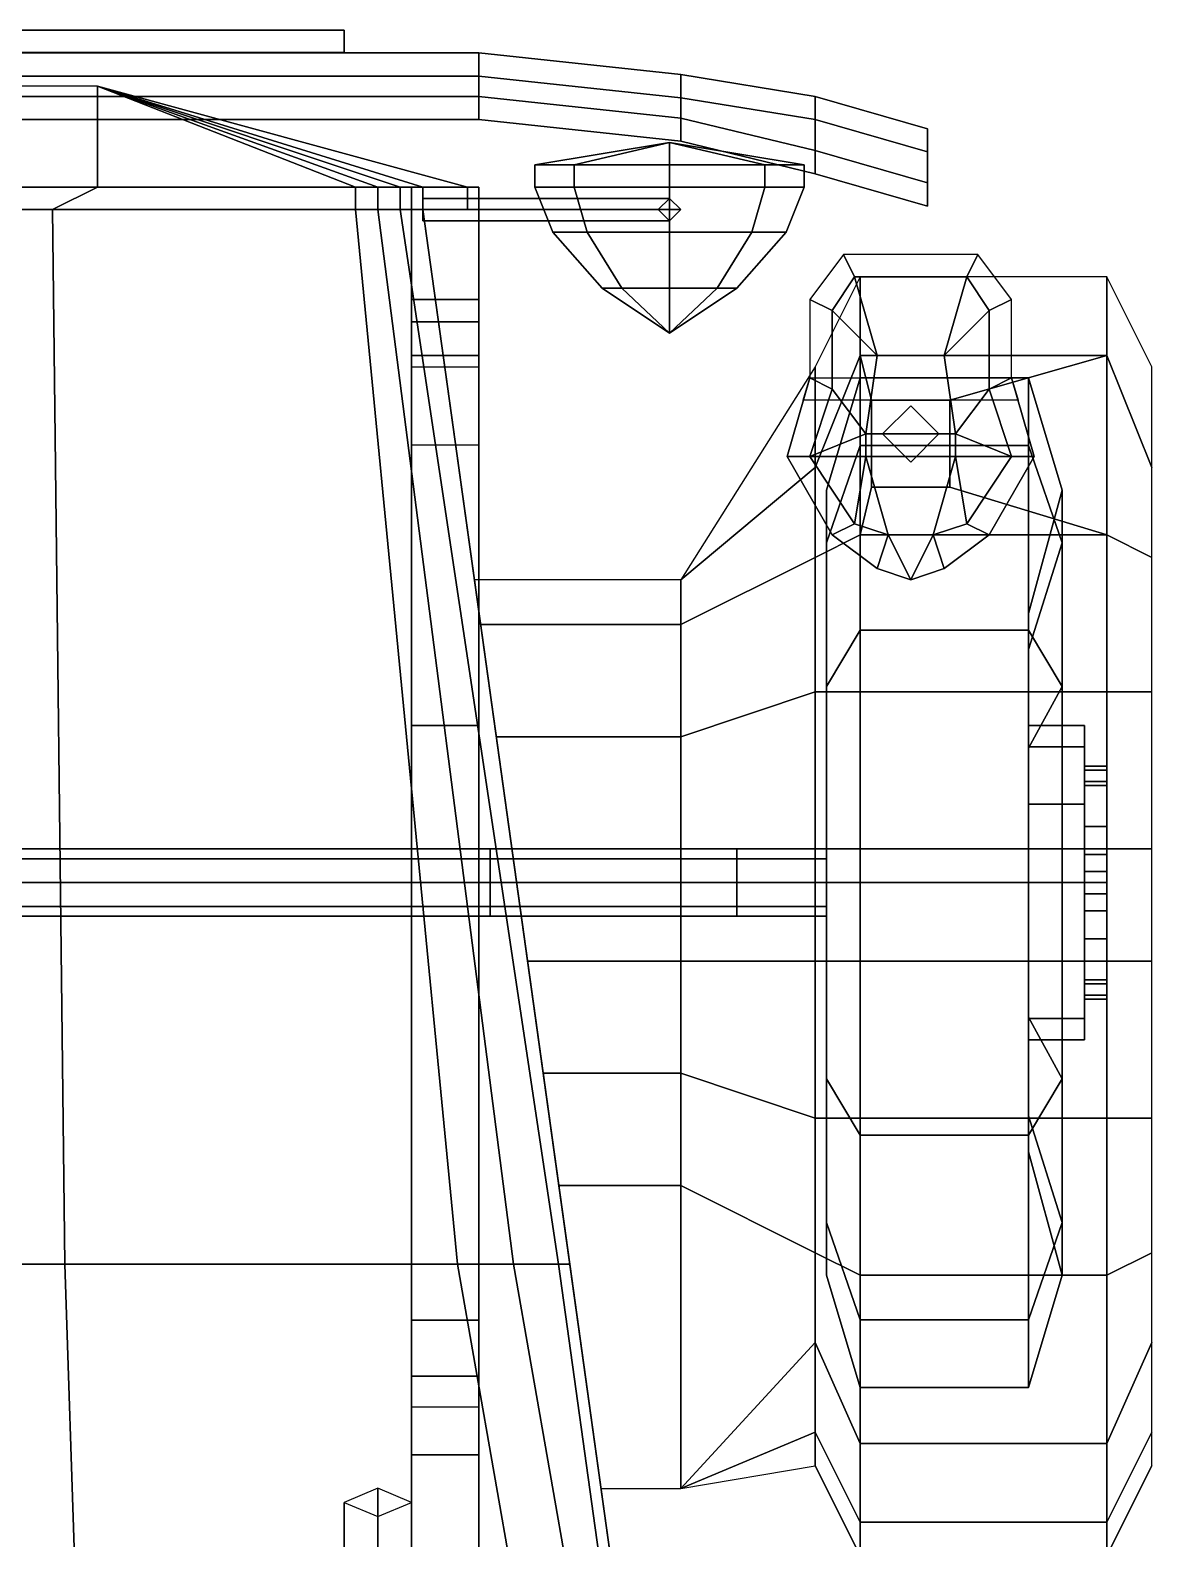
# Model space of a CAD drawing. Header units: millimetres. Extents: x -1 to 1, y -2.9 to 10.8.
# Drawn here: x 0 to 1, y 1.195 to 2.54 of the extents above; entities that cross this region are included whole.
import ezdxf

# ---------------------------------------------------------------- set-up
doc = ezdxf.new("R2010")
doc.units = ezdxf.units.MM
for name, color, linetype in [('frame', 5, 'Continuous'), ('insides', 1, 'Continuous'), ('wheels', 2, 'Continuous')]:
    doc.layers.add(name, color=color, linetype=linetype)

msp = doc.modelspace()

# ---------------------------------------------------------------- linework, layer by layer
for points in [[(0.28, 2.54, 0.73), (0.28, 2.54, 0.57), (-0.28, 2.54, 0.57), (-0.28, 2.54, 0.73)], [(0.28, 2.54, 0.57), (0.28, 2.52, 0.57), (-0.28, 2.52, 0.57), (-0.28, 2.54, 0.57)], [(-0.28, 2.54, 0.73), (-0.28, 2.52, 0.73), (0.28, 2.52, 0.73), (0.28, 2.54, 0.73)], [(0.28, 2.52, 0.73), (0.28, 2.52, 0.57), (0.28, 2.54, 0.57), (0.28, 2.54, 0.73)], [(-0.28, 2.52, 0.73), (-0.28, 2.52, 0.57), (0.28, 2.52, 0.57), (0.28, 2.52, 0.73)], [(-0.06, 2.49, 0.58), (-0.06, 2.4, 0.97), (0.06, 2.4, 0.97), (0.06, 2.49, 0.58)], [(0.29, 2.4, 0.94), (0.29, 2.4, 0.94), (0.06, 2.49, 0.58), (0.06, 2.4, 0.97)], [(0.31, 2.4, 0.93), (0.31, 2.4, 0.93), (0.06, 2.49, 0.58), (0.29, 2.4, 0.94)], [(0.33, 2.4, 0.91), (0.33, 2.4, 0.91), (0.06, 2.49, 0.58), (0.31, 2.4, 0.93)], [(0.35, 2.4, 0.88), (0.35, 2.4, 0.88), (0.06, 2.49, 0.58), (0.33, 2.4, 0.91)], [(0.39, 2.4, 0.54), (0.39, 2.4, 0.54), (0.06, 2.49, 0.58), (0.35, 2.4, 0.88)], [(0.35, 2.4, 0.51), (0.35, 2.4, 0.51), (0.06, 2.49, 0.58), (0.39, 2.4, 0.54)], [(0.4851, 2.42, 0.7651), (0.45, 2.42, 0.85), (0.57, 2.44, 0.85)], [(0.45, 2.42, 0.85), (0.4851, 2.42, 0.9349), (0.57, 2.44, 0.85)], [(0.57, 2.42, 0.73), (0.4851, 2.42, 0.7651), (0.57, 2.44, 0.85)], [(0.4851, 2.42, 0.9349), (0.57, 2.42, 0.97), (0.57, 2.44, 0.85)], [(0.69, 2.42, 0.85), (0.6549, 2.42, 0.7651), (0.57, 2.44, 0.85)], [(0.6549, 2.42, 0.7651), (0.57, 2.42, 0.73), (0.57, 2.44, 0.85)], [(0.57, 2.42, 0.97), (0.6549, 2.42, 0.9349), (0.57, 2.44, 0.85)], [(0.6549, 2.42, 0.9349), (0.69, 2.42, 0.85), (0.57, 2.44, 0.85)], [(0.4851, 2.42, 0.9349), (0.45, 2.42, 0.85), (0.45, 2.4, 0.85), (0.4851, 2.4, 0.9349)], [(0.45, 2.42, 0.85), (0.4851, 2.42, 0.7651), (0.4851, 2.4, 0.7651), (0.45, 2.4, 0.85)], [(0.57, 2.42, 0.97), (0.4851, 2.42, 0.9349), (0.4851, 2.4, 0.9349), (0.57, 2.4, 0.97)], [(0.4851, 2.42, 0.7651), (0.57, 2.42, 0.73), (0.57, 2.4, 0.73), (0.4851, 2.4, 0.7651)], [(0.6549, 2.42, 0.9349), (0.57, 2.42, 0.97), (0.57, 2.4, 0.97), (0.6549, 2.4, 0.9349)], [(0.57, 2.42, 0.73), (0.6549, 2.42, 0.7651), (0.6549, 2.4, 0.7651), (0.57, 2.4, 0.73)], [(0.69, 2.42, 0.85), (0.6549, 2.42, 0.9349), (0.6549, 2.4, 0.9349), (0.69, 2.4, 0.85)], [(0.6549, 2.42, 0.7651), (0.69, 2.42, 0.85), (0.69, 2.4, 0.85), (0.6549, 2.4, 0.7651)], [(-0.06, 2.4, 0.97), (-0.02, 2.38, 0.97), (0.02, 2.38, 0.97), (0.06, 2.4, 0.97)], [(0.29, 2.38, 0.94), (0.29, 2.4, 0.94), (0.06, 2.4, 0.97), (0.02, 2.38, 0.97)], [(0.31, 2.38, 0.93), (0.31, 2.4, 0.93), (0.29, 2.4, 0.94), (0.29, 2.38, 0.94)], [(0.33, 2.38, 0.91), (0.33, 2.4, 0.91), (0.31, 2.4, 0.93), (0.31, 2.38, 0.93)], [(0.35, 2.38, 0.88), (0.35, 2.4, 0.88), (0.33, 2.4, 0.91), (0.33, 2.38, 0.91)], [(0.39, 2.38, 0.54), (0.39, 2.4, 0.54), (0.35, 2.4, 0.88), (0.35, 2.38, 0.88)], [(0.35, 2.38, 0.51), (0.35, 2.4, 0.51), (0.39, 2.4, 0.54), (0.39, 2.38, 0.54)], [(0.4661, 2.36, 0.85), (0.45, 2.4, 0.85), (0.4851, 2.4, 0.7651), (0.4965, 2.36, 0.7765)], [(0.4965, 2.36, 0.9235), (0.4851, 2.4, 0.9349), (0.45, 2.4, 0.85), (0.4661, 2.36, 0.85)], [(0.4965, 2.36, 0.7765), (0.4851, 2.4, 0.7651), (0.57, 2.4, 0.73), (0.57, 2.36, 0.7461)], [(0.57, 2.36, 0.9539), (0.57, 2.4, 0.97), (0.4851, 2.4, 0.9349), (0.4965, 2.36, 0.9235)], [(0.57, 2.36, 0.7461), (0.57, 2.4, 0.73), (0.6549, 2.4, 0.7651), (0.6435, 2.36, 0.7765)], [(0.6435, 2.36, 0.9235), (0.6549, 2.4, 0.9349), (0.57, 2.4, 0.97), (0.57, 2.36, 0.9539)], [(0.6435, 2.36, 0.7765), (0.6549, 2.4, 0.7651), (0.69, 2.4, 0.85), (0.6739, 2.36, 0.85)], [(0.6739, 2.36, 0.85), (0.69, 2.4, 0.85), (0.6549, 2.4, 0.9349), (0.6435, 2.36, 0.9235)], [(0.35, 2.38, 0.69), (0.35, 2.39, 0.7), (0.57, 2.39, 0.7), (0.58, 2.38, 0.69)], [(0.35, 2.39, 0.7), (0.35, 2.38, 0.71), (0.56, 2.38, 0.71), (0.57, 2.39, 0.7)], [(0.57, 2.39, 0.7), (0.56, 2.38, 0.71), (0.56, 2.38, 0.75), (0.57, 2.39, 0.75)], [(0.58, 2.38, 0.69), (0.57, 2.39, 0.7), (0.57, 2.39, 0.75), (0.58, 2.38, 0.75)], [(0.35, 2.38, 0.68), (0.52, 1.16, 0.68), (-0.52, 1.16, 0.68), (-0.35, 2.38, 0.68)], [(-0.02, 2.38, 0.97), (-0.031, 1.44, 1.2589), (0.031, 1.44, 1.2589), (0.02, 2.38, 0.97)], [(0.02, 2.38, 0.97), (0.031, 1.44, 1.2589), (0.381, 1.44, 1.2289), (0.29, 2.38, 0.94)], [(0.29, 2.38, 0.94), (0.381, 1.44, 1.2289), (0.431, 1.44, 1.2089), (0.31, 2.38, 0.93)], [(0.31, 2.38, 0.93), (0.431, 1.44, 1.2089), (0.471, 1.44, 1.1689), (0.33, 2.38, 0.91)], [(0.33, 2.38, 0.91), (0.471, 1.44, 1.1689), (0.481, 1.44, 1.1189), (0.35, 2.38, 0.88)], [(0.481, 1.44, 1.1189), (0.52, 1.16, 0.68), (0.35, 2.38, 0.68), (0.35, 2.38, 0.88)], [(0.35, 2.38, 0.68), (0.39, 2.38, 0.54), (0.35, 2.38, 0.88), (0.35, 2.38, 0.68)], [(0.35, 2.38, 0.68), (0.35, 2.38, 0.51), (0.39, 2.38, 0.54), (0.35, 2.38, 0.68)], [(0.35, 2.38, 0.71), (0.35, 2.37, 0.7), (0.57, 2.37, 0.7), (0.56, 2.38, 0.71)], [(0.35, 2.37, 0.7), (0.35, 2.38, 0.69), (0.58, 2.38, 0.69), (0.57, 2.37, 0.7)], [(0.56, 2.38, 0.71), (0.57, 2.37, 0.7), (0.57, 2.37, 0.75), (0.56, 2.38, 0.75)], [(0.57, 2.37, 0.7), (0.58, 2.38, 0.69), (0.58, 2.38, 0.75), (0.57, 2.37, 0.75)], [(0.51, 2.31, 0.85), (0.4661, 2.36, 0.85), (0.4965, 2.36, 0.7765), (0.5276, 2.31, 0.8076)], [(0.5276, 2.31, 0.8924), (0.4965, 2.36, 0.9235), (0.4661, 2.36, 0.85), (0.51, 2.31, 0.85)], [(0.5276, 2.31, 0.8076), (0.4965, 2.36, 0.7765), (0.57, 2.36, 0.7461), (0.57, 2.31, 0.79)], [(0.57, 2.31, 0.91), (0.57, 2.36, 0.9539), (0.4965, 2.36, 0.9235), (0.5276, 2.31, 0.8924)], [(0.57, 2.31, 0.79), (0.57, 2.36, 0.7461), (0.6435, 2.36, 0.7765), (0.6124, 2.31, 0.8076)], [(0.6124, 2.31, 0.8924), (0.6435, 2.36, 0.9235), (0.57, 2.36, 0.9539), (0.57, 2.31, 0.91)], [(0.6124, 2.31, 0.8076), (0.6435, 2.36, 0.7765), (0.6739, 2.36, 0.85), (0.63, 2.31, 0.85)], [(0.63, 2.31, 0.85), (0.6739, 2.36, 0.85), (0.6435, 2.36, 0.9235), (0.6124, 2.31, 0.8924)], [(0.695, 2.3, 0.99), (0.715, 2.29, 1.03), (0.735, 2.32, 1.03), (0.725, 2.34, 0.99)], [(0.725, 2.34, 0.99), (0.735, 2.32, 1.03), (0.835, 2.32, 1.03), (0.845, 2.34, 0.99)], [(0.845, 2.34, 0.99), (0.835, 2.32, 1.03), (0.855, 2.29, 1.03), (0.875, 2.3, 0.99)], [(0.7, 2.24, 0.62), (0.7, 2.15, 0.76), (0.74, 2.25, 0.76), (0.74, 2.32, 0.62)], [(0.715, 2.29, 1.03), (0.755, 2.25, 1.05), (0.755, 2.25, 1.05), (0.735, 2.32, 1.03)], [(0.735, 2.32, 1.03), (0.755, 2.25, 1.05), (0.815, 2.25, 1.05), (0.835, 2.32, 1.03)], [(0.74, 2.32, 0.62), (0.74, 2.25, 0.76), (0.96, 2.25, 0.76), (0.96, 2.32, 0.62)], [(0.835, 2.32, 1.03), (0.815, 2.25, 1.05), (0.815, 2.25, 1.05), (0.855, 2.29, 1.03)], [(0.96, 2.32, 0.62), (0.96, 2.25, 0.76), (1, 2.15, 0.76), (1, 2.24, 0.62)], [(0.57, 2.27, 0.85), (0.51, 2.31, 0.85), (0.5276, 2.31, 0.8076), (0.57, 2.27, 0.85)], [(0.57, 2.27, 0.85), (0.5276, 2.31, 0.8924), (0.51, 2.31, 0.85), (0.57, 2.27, 0.85)], [(0.57, 2.27, 0.85), (0.5276, 2.31, 0.8076), (0.57, 2.31, 0.79), (0.57, 2.27, 0.85)], [(0.57, 2.27, 0.85), (0.57, 2.31, 0.91), (0.5276, 2.31, 0.8924), (0.57, 2.27, 0.85)], [(0.57, 2.27, 0.85), (0.57, 2.31, 0.79), (0.6124, 2.31, 0.8076), (0.57, 2.27, 0.85)], [(0.57, 2.27, 0.85), (0.6124, 2.31, 0.8076), (0.63, 2.31, 0.85), (0.57, 2.27, 0.85)], [(0.57, 2.27, 0.85), (0.63, 2.31, 0.85), (0.6124, 2.31, 0.8924), (0.57, 2.27, 0.85)], [(0.57, 2.27, 0.85), (0.6124, 2.31, 0.8924), (0.57, 2.31, 0.91), (0.57, 2.27, 0.85)], [(0.695, 2.23, 0.99), (0.715, 2.22, 1.03), (0.715, 2.29, 1.03), (0.695, 2.3, 0.99)], [(0.875, 2.3, 0.99), (0.855, 2.29, 1.03), (0.855, 2.22, 1.03), (0.875, 2.23, 0.99)], [(0.715, 2.22, 1.03), (0.745, 2.18, 1.05), (0.755, 2.25, 1.05), (0.715, 2.29, 1.03)], [(0.855, 2.29, 1.03), (0.815, 2.25, 1.05), (0.825, 2.18, 1.05), (0.855, 2.22, 1.03)], [(0.7, 2.15, 0.76), (0.7, 2.07, 0.84), (0.74, 2.09, 0.91), (0.74, 2.25, 0.76)], [(0.74, 2.25, 0.76), (0.75, 2.21, 0.7975), (0.82, 2.21, 0.7975), (0.96, 2.25, 0.76)], [(0.74, 2.25, 0.76), (0.74, 2.09, 0.91), (0.75, 2.1327, 0.87), (0.75, 2.21, 0.7975)], [(0.825, 2.18, 1.05), (0.815, 2.25, 1.05), (0.755, 2.25, 1.05), (0.745, 2.18, 1.05)], [(0.82, 2.21, 0.7975), (0.82, 2.1327, 0.87), (0.96, 2.09, 0.91), (0.96, 2.25, 0.76)], [(0.96, 2.25, 0.76), (0.96, 2.09, 0.91), (1, 2.07, 0.84), (1, 2.15, 0.76)], [(0.58, 2.05, 0.68), (0.58, 2.05, 0.68), (0.7, 2.15, 0.76), (0.7, 2.24, 0.62)], [(0.675, 2.16, 0.96), (0.675, 2.16, 0.99), (0.695, 2.23, 0.99), (0.6893, 2.21, 0.96)], [(0.675, 2.16, 0.99), (0.695, 2.16, 1.03), (0.715, 2.22, 1.03), (0.695, 2.23, 0.99)], [(0.6893, 2.21, 0.96), (0.695, 2.23, 0.99), (0.875, 2.23, 0.99), (0.8807, 2.21, 0.96)], [(0.695, 2.16, 1.03), (0.695, 2.16, 1.03), (0.745, 2.18, 1.05), (0.715, 2.22, 1.03)], [(0.855, 2.22, 1.03), (0.825, 2.18, 1.05), (0.875, 2.16, 1.03)], [(0.875, 2.23, 0.99), (0.855, 2.22, 1.03), (0.875, 2.16, 1.03), (0.895, 2.16, 0.99)], [(0.8807, 2.21, 0.96), (0.875, 2.23, 0.99), (0.895, 2.16, 0.99), (0.895, 2.16, 0.96)], [(0.75, 2.21, 0.87), (0.75, 2.1327, 0.87), (0.82, 2.1327, 0.87), (0.82, 2.21, 0.87)], [(0.75, 2.21, 0.7975), (0.75, 2.21, 0.87), (0.82, 2.21, 0.87), (0.82, 2.21, 0.7975)], [(0.75, 2.1327, 0.87), (0.75, 2.1327, 0.87), (0.75, 2.21, 0.87), (0.75, 2.21, 0.7975)], [(0.82, 2.21, 0.7975), (0.82, 2.21, 0.87), (0.82, 2.1327, 0.87)], [(0.785, 2.205, 0.87), (0.76, 2.18, 0.87), (0.76, 2.18, 0.96), (0.785, 2.205, 0.96)], [(0.81, 2.18, 0.87), (0.785, 2.205, 0.87), (0.785, 2.205, 0.96), (0.81, 2.18, 0.96)], [(0.695, 2.16, 1.03), (0.695, 2.16, 1.03), (0.745, 2.16, 1.05), (0.745, 2.18, 1.05)], [(0.745, 2.18, 1.05), (0.745, 2.16, 1.05), (0.825, 2.16, 1.05), (0.825, 2.18, 1.05)], [(0.76, 2.18, 0.87), (0.785, 2.155, 0.87), (0.785, 2.155, 0.96), (0.76, 2.18, 0.96)], [(0.785, 2.155, 0.87), (0.81, 2.18, 0.87), (0.81, 2.18, 0.96), (0.785, 2.155, 0.96)], [(0.825, 2.18, 1.05), (0.825, 2.16, 1.05), (0.875, 2.16, 1.03)], [(0.715, 2.09, 0.96), (0.715, 2.09, 0.99), (0.675, 2.16, 0.99), (0.675, 2.16, 0.96)], [(0.715, 2.09, 0.99), (0.735, 2.1, 1.03), (0.695, 2.16, 1.03), (0.675, 2.16, 0.99)], [(0.695, 2.16, 1.03), (0.695, 2.16, 1.03), (0.735, 2.1, 1.03), (0.745, 2.16, 1.05)], [(0.735, 2.1, 1.03), (0.735, 2.1, 1.03), (0.765, 2.09, 1.03), (0.745, 2.16, 1.05)], [(0.805, 2.09, 1.03), (0.825, 2.16, 1.05), (0.745, 2.16, 1.05), (0.765, 2.09, 1.03)], [(0.805, 2.09, 1.03), (0.805, 2.09, 1.03), (0.835, 2.1, 1.03), (0.825, 2.16, 1.05)], [(0.835, 2.1, 1.03), (0.835, 2.1, 1.03), (0.875, 2.16, 1.03), (0.825, 2.16, 1.05)], [(0.895, 2.16, 0.99), (0.875, 2.16, 1.03), (0.835, 2.1, 1.03), (0.855, 2.09, 0.99)], [(0.895, 2.16, 0.96), (0.895, 2.16, 0.99), (0.855, 2.09, 0.99), (0.855, 2.09, 0.96)], [(0.58, 2.05, 0.68), (0.58, 2.01, 0.72), (0.7, 2.07, 0.84), (0.7, 2.15, 0.76)], [(0.75, 2.1327, 0.87), (0.74, 2.09, 0.91), (0.96, 2.09, 0.91), (0.82, 2.1327, 0.87)], [(0.755, 2.06, 0.99), (0.765, 2.09, 1.03), (0.735, 2.1, 1.03), (0.715, 2.09, 0.99)], [(0.855, 2.09, 0.99), (0.835, 2.1, 1.03), (0.805, 2.09, 1.03), (0.815, 2.06, 0.99)], [(0.7, 2.07, 0.84), (0.7, 1.95, 0.9), (0.74, 1.95, 0.98), (0.74, 2.09, 0.91)], [(0.755, 2.06, 0.96), (0.755, 2.06, 0.99), (0.715, 2.09, 0.99), (0.715, 2.09, 0.96)], [(0.74, 2.09, 0.91), (0.74, 1.95, 0.98), (0.96, 1.95, 0.98), (0.96, 2.09, 0.91)], [(0.785, 2.05, 0.99), (0.765, 2.09, 1.03), (0.765, 2.09, 1.03), (0.755, 2.06, 0.99)], [(0.805, 2.09, 1.03), (0.765, 2.09, 1.03), (0.765, 2.09, 1.03), (0.785, 2.05, 0.99)], [(0.815, 2.06, 0.99), (0.805, 2.09, 1.03), (0.805, 2.09, 1.03), (0.785, 2.05, 0.99)], [(0.855, 2.09, 0.96), (0.855, 2.09, 0.99), (0.815, 2.06, 0.99), (0.815, 2.06, 0.96)], [(0.96, 2.09, 0.91), (0.96, 1.95, 0.98), (1, 1.95, 0.9), (1, 2.07, 0.84)], [(0.58, 2.01, 0.72), (0.58, 1.91, 0.77), (0.7, 1.95, 0.9), (0.7, 2.07, 0.84)], [(0.785, 2.05, 0.96), (0.785, 2.05, 0.99), (0.755, 2.06, 0.99), (0.755, 2.06, 0.96)], [(0.815, 2.06, 0.96), (0.815, 2.06, 0.99), (0.785, 2.05, 0.99), (0.785, 2.05, 0.96)], [(0.396, 2.05, 0.68), (0.4016, 2.01, 0.72), (0.58, 2.01, 0.72), (0.58, 2.05, 0.68)], [(0.4016, 2.01, 0.72), (0.4155, 1.91, 0.77), (0.58, 1.91, 0.77), (0.58, 2.01, 0.72)], [(0.58, 1.91, 0.77), (0.58, 1.81, 0.79), (0.7, 1.81, 0.94), (0.7, 1.95, 0.9)], [(0.7, 1.95, 0.9), (0.7, 1.81, 0.94), (0.74, 1.81, 1.01), (0.74, 1.95, 0.98)], [(0.74, 1.95, 0.98), (0.74, 1.81, 1.01), (0.96, 1.81, 1.01), (0.96, 1.95, 0.98)], [(0.96, 1.95, 0.98), (0.96, 1.81, 1.01), (1, 1.81, 0.94), (1, 1.95, 0.9)], [(0.4155, 1.91, 0.77), (0.4294, 1.81, 0.79), (0.58, 1.81, 0.79), (0.58, 1.91, 0.77)], [(0.4294, 1.81, 0.79), (0.4434, 1.71, 0.79), (0.58, 1.71, 0.79), (0.58, 1.81, 0.79)], [(0.58, 1.81, 0.79), (0.58, 1.71, 0.79), (0.7, 1.71, 0.94), (0.7, 1.81, 0.94)], [(0.7, 1.81, 0.94), (0.7, 1.71, 0.94), (0.74, 1.71, 1.01), (0.74, 1.81, 1.01)], [(0.74, 1.81, 1.01), (0.74, 1.71, 1.01), (0.96, 1.71, 1.01), (0.96, 1.81, 1.01)], [(0.96, 1.81, 1.01), (0.96, 1.71, 1.01), (1, 1.71, 0.94), (1, 1.81, 0.94)], [(0.4434, 1.71, 0.79), (0.4573, 1.61, 0.78), (0.58, 1.61, 0.78), (0.58, 1.71, 0.79)], [(0.7, 1.57, 0.9), (0.7, 1.71, 0.94), (0.58, 1.71, 0.79), (0.58, 1.61, 0.78)], [(0.74, 1.57, 0.98), (0.74, 1.71, 1.01), (0.7, 1.71, 0.94), (0.7, 1.57, 0.9)], [(0.96, 1.57, 0.98), (0.96, 1.71, 1.01), (0.74, 1.71, 1.01), (0.74, 1.57, 0.98)], [(1, 1.57, 0.9), (1, 1.71, 0.94), (0.96, 1.71, 1.01), (0.96, 1.57, 0.98)], [(0.4573, 1.61, 0.78), (0.4712, 1.51, 0.76), (0.58, 1.51, 0.76), (0.58, 1.61, 0.78)], [(0.7, 1.45, 0.84), (0.7, 1.57, 0.9), (0.58, 1.61, 0.78), (0.58, 1.51, 0.76)], [(0.74, 1.43, 0.91), (0.74, 1.57, 0.98), (0.7, 1.57, 0.9), (0.7, 1.45, 0.84)], [(0.96, 1.43, 0.91), (0.96, 1.57, 0.98), (0.74, 1.57, 0.98), (0.74, 1.43, 0.91)], [(1, 1.45, 0.84), (1, 1.57, 0.9), (0.96, 1.57, 0.98), (0.96, 1.43, 0.91)], [(0.4712, 1.51, 0.76), (0.5089, 1.24, 0.68), (0.58, 1.24, 0.68), (0.58, 1.51, 0.76)], [(0.7, 1.37, 0.76), (0.7, 1.45, 0.84), (0.58, 1.51, 0.76), (0.58, 1.24, 0.68)], [(-0.031, 1.44, 1.2589), (-0.04, 1.16, 1.34), (0.04, 1.16, 1.34), (0.031, 1.44, 1.2589)], [(0.031, 1.44, 1.2589), (0.04, 1.16, 1.34), (0.43, 1.16, 1.32), (0.381, 1.44, 1.2289)], [(0.381, 1.44, 1.2289), (0.43, 1.16, 1.32), (0.48, 1.16, 1.3), (0.431, 1.44, 1.2089)], [(0.431, 1.44, 1.2089), (0.48, 1.16, 1.3), (0.51, 1.16, 1.26), (0.471, 1.44, 1.1689)], [(0.471, 1.44, 1.1689), (0.51, 1.16, 1.26), (0.52, 1.16, 1.19), (0.481, 1.44, 1.1189)], [(0.481, 1.44, 1.1189), (0.52, 1.16, 1.19), (0.52, 1.16, 0.68)], [(0.74, 1.28, 0.76), (0.74, 1.43, 0.91), (0.7, 1.45, 0.84), (0.7, 1.37, 0.76)], [(1, 1.37, 0.76), (1, 1.45, 0.84), (0.96, 1.43, 0.91), (0.96, 1.28, 0.76)], [(0.96, 1.28, 0.76), (0.96, 1.43, 0.91), (0.74, 1.43, 0.91), (0.74, 1.28, 0.76)], [(0.7, 1.29, 0.62), (0.7, 1.37, 0.76), (0.58, 1.24, 0.68)], [(0.74, 1.21, 0.62), (0.74, 1.28, 0.76), (0.7, 1.37, 0.76), (0.7, 1.29, 0.62)], [(1, 1.29, 0.62), (1, 1.37, 0.76), (0.96, 1.28, 0.76), (0.96, 1.21, 0.62)], [(0.7, 1.26, 0.5), (0.7, 1.29, 0.62), (0.58, 1.24, 0.68)], [(0.74, 1.18, 0.48), (0.74, 1.21, 0.62), (0.7, 1.29, 0.62), (0.7, 1.26, 0.5)], [(0.96, 1.21, 0.62), (0.96, 1.28, 0.76), (0.74, 1.28, 0.76), (0.74, 1.21, 0.62)], [(1, 1.26, 0.5), (1, 1.29, 0.62), (0.96, 1.21, 0.62), (0.96, 1.18, 0.48)], [(0.74, 1.18, 0.39), (0.74, 1.18, 0.48), (0.7, 1.26, 0.5), (0.7, 1.26, 0.39)], [(1, 1.26, 0.39), (1, 1.26, 0.5), (0.96, 1.18, 0.48), (0.96, 1.18, 0.39)], [(0.96, 1.18, 0.48), (0.96, 1.21, 0.62), (0.74, 1.21, 0.62), (0.74, 1.18, 0.48)]]:
    msp.add_3dface(points)
at = {"layer": 'frame'}
for points in [[(0.4, 2.5197, 0.6165), (0.4, 2.481, 0.6062), (-0.4, 2.481, 0.6062), (-0.4, 2.5197, 0.6165)], [(-0.4, 2.499, 0.6938), (0.4, 2.499, 0.6938), (0.4, 2.5197, 0.6165), (-0.4, 2.5197, 0.6165)], [(0.58, 2.4617, 0.601), (0.4, 2.481, 0.6062), (0.4, 2.5197, 0.6165), (0.58, 2.5004, 0.6114)], [(0.58, 2.5004, 0.6114), (0.4, 2.5197, 0.6165), (0.4, 2.499, 0.6938), (0.58, 2.4796, 0.6886)], [(-0.4, 2.4603, 0.6835), (0.4, 2.4603, 0.6835), (0.4, 2.499, 0.6938), (-0.4, 2.499, 0.6938)], [(0.4, 2.499, 0.6938), (0.4, 2.4603, 0.6835), (0.58, 2.441, 0.6783), (0.58, 2.4796, 0.6886)], [(0.7, 2.481, 0.6062), (0.58, 2.5004, 0.6114), (0.58, 2.4796, 0.6886), (0.7, 2.4603, 0.6835)], [(0.7, 2.4327, 0.5932), (0.58, 2.4617, 0.601), (0.58, 2.5004, 0.6114), (0.7, 2.481, 0.6062)], [(-0.4, 2.481, 0.6062), (0.4, 2.481, 0.6062), (0.4, 2.4603, 0.6835), (-0.4, 2.4603, 0.6835)], [(0.58, 2.441, 0.6783), (0.4, 2.4603, 0.6835), (0.4, 2.481, 0.6062), (0.58, 2.4617, 0.601)], [(0.58, 2.4796, 0.6886), (0.58, 2.441, 0.6783), (0.7, 2.412, 0.6705), (0.7, 2.4603, 0.6835)], [(0.8, 2.4521, 0.5984), (0.7, 2.481, 0.6062), (0.7, 2.4603, 0.6835), (0.8, 2.4314, 0.6757)], [(0.8, 2.4038, 0.5855), (0.7, 2.4327, 0.5932), (0.7, 2.481, 0.6062), (0.8, 2.4521, 0.5984)], [(0.7, 2.412, 0.6705), (0.58, 2.441, 0.6783), (0.58, 2.4617, 0.601), (0.7, 2.4327, 0.5932)], [(0.7, 2.4603, 0.6835), (0.7, 2.412, 0.6705), (0.8, 2.3831, 0.6628), (0.8, 2.4314, 0.6757)], [(0.8, 2.4314, 0.6757), (0.8, 2.3831, 0.6628), (0.8, 2.4038, 0.5855), (0.8, 2.4521, 0.5984)], [(0.8, 2.3831, 0.6628), (0.7, 2.412, 0.6705), (0.7, 2.4327, 0.5932), (0.8, 2.4038, 0.5855)], [(0.34, 2.4, 0.68), (0.34, 1.06, 0.68), (0.4, 1.06, 0.68), (0.4, 2.4, 0.68)], [(0.4, 2.4, 0.62), (0.4, 1.92, 0.62), (0.34, 1.92, 0.62), (0.34, 2.4, 0.62)], [(0.34, 2.4, 0.62), (0.34, 1.92, 0.62), (0.34, 1.06, 0.68), (0.34, 2.4, 0.68)], [(0.4, 1.06, 0.68), (0.4, 1.92, 0.62), (0.4, 2.4, 0.62), (0.4, 2.4, 0.68)], [(0.34, 2.3, 0.51), (0.34, 2.25, 0.51), (0.34, 2.17, 0.62), (0.34, 2.24, 0.62)], [(0.4, 2.24, 0.62), (0.4, 2.3, 0.51), (0.34, 2.3, 0.51), (0.34, 2.24, 0.62)], [(0.34, 2.3, 0.48), (0.34, 2.28, 0.46), (0.34, 2.25, 0.51), (0.34, 2.3, 0.51)], [(0.4, 2.3, 0.48), (0.4, 2.28, 0.46), (0.34, 2.28, 0.46), (0.34, 2.3, 0.48)], [(0.4, 2.3, 0.51), (0.4, 2.3, 0.48), (0.34, 2.3, 0.48), (0.34, 2.3, 0.51)], [(0.4, 2.17, 0.62), (0.4, 2.25, 0.51), (0.4, 2.3, 0.51), (0.4, 2.24, 0.62)], [(0.4, 2.25, 0.51), (0.4, 2.28, 0.46), (0.4, 2.3, 0.48), (0.4, 2.3, 0.51)], [(0.34, 2.28, 0.46), (0.34, 1.78, 0.39), (0.34, 1.78, 0.47), (0.34, 2.25, 0.51)], [(0.4, 2.28, 0.46), (0.4, 1.78, 0.39), (0.34, 1.78, 0.39), (0.34, 2.28, 0.46)], [(0.4, 1.78, 0.47), (0.4, 1.78, 0.39), (0.4, 2.28, 0.46), (0.4, 2.25, 0.51)], [(0.34, 2.17, 0.62), (0.34, 2.25, 0.51), (0.4, 2.25, 0.51), (0.4, 2.17, 0.62)], [(0.34, 2.25, 0.51), (0.34, 1.78, 0.47), (0.4, 1.78, 0.47), (0.4, 2.25, 0.51)], [(0.34, 1.27, 0.49), (0.34, 1.06, 0.49), (0.34, 1.06, 0.68), (0.34, 1.92, 0.62)], [(0.4, 1.92, 0.62), (0.4, 1.27, 0.49), (0.34, 1.27, 0.49), (0.34, 1.92, 0.62)], [(0.4, 1.06, 0.68), (0.4, 1.06, 0.49), (0.4, 1.27, 0.49), (0.4, 1.92, 0.62)], [(-0.41, 1.81, 0.31), (-0.41, 1.8012, 0.3312), (0.41, 1.8012, 0.3312), (0.41, 1.81, 0.31)], [(-0.41, 1.8012, 0.2888), (-0.41, 1.81, 0.31), (0.41, 1.81, 0.31), (0.41, 1.8012, 0.2888)], [(0.63, 1.8012, 0.4412), (0.63, 1.81, 0.42), (0.41, 1.81, 0.31), (0.41, 1.8012, 0.3312)], [(0.63, 1.81, 0.42), (0.63, 1.8012, 0.3988), (0.41, 1.8012, 0.2888), (0.41, 1.81, 0.31)], [(0.71, 1.8012, 0.4412), (0.71, 1.81, 0.42), (0.63, 1.81, 0.42), (0.63, 1.8012, 0.4412)], [(0.71, 1.81, 0.42), (0.71, 1.8012, 0.3988), (0.63, 1.8012, 0.3988), (0.63, 1.81, 0.42)], [(-0.41, 1.8012, 0.3312), (-0.41, 1.78, 0.34), (0.41, 1.78, 0.34), (0.41, 1.8012, 0.3312)], [(-0.41, 1.78, 0.28), (-0.41, 1.8012, 0.2888), (0.41, 1.8012, 0.2888), (0.41, 1.78, 0.28)], [(0.63, 1.78, 0.45), (0.63, 1.8012, 0.4412), (0.41, 1.8012, 0.3312), (0.41, 1.78, 0.34)], [(0.63, 1.8012, 0.3988), (0.63, 1.78, 0.39), (0.41, 1.78, 0.28), (0.41, 1.8012, 0.2888)], [(0.71, 1.78, 0.45), (0.71, 1.8012, 0.4412), (0.63, 1.8012, 0.4412), (0.63, 1.78, 0.45)], [(0.71, 1.8012, 0.3988), (0.71, 1.78, 0.39), (0.63, 1.78, 0.39), (0.63, 1.8012, 0.3988)], [(-0.41, 1.78, 0.34), (-0.41, 1.7588, 0.3312), (0.41, 1.7588, 0.3312), (0.41, 1.78, 0.34)], [(-0.41, 1.7588, 0.2888), (-0.41, 1.78, 0.28), (0.41, 1.78, 0.28), (0.41, 1.7588, 0.2888)], [(0.34, 1.78, 0.47), (0.34, 1.39, 0.51), (0.4, 1.39, 0.51), (0.4, 1.78, 0.47)], [(0.34, 1.78, 0.39), (0.34, 1.34, 0.46), (0.34, 1.39, 0.51), (0.34, 1.78, 0.47)], [(0.4, 1.78, 0.39), (0.4, 1.34, 0.46), (0.34, 1.34, 0.46), (0.34, 1.78, 0.39)], [(0.4, 1.39, 0.51), (0.4, 1.34, 0.46), (0.4, 1.78, 0.39), (0.4, 1.78, 0.47)], [(0.63, 1.7588, 0.4412), (0.63, 1.78, 0.45), (0.41, 1.78, 0.34), (0.41, 1.7588, 0.3312)], [(0.63, 1.78, 0.39), (0.63, 1.7588, 0.3988), (0.41, 1.7588, 0.2888), (0.41, 1.78, 0.28)], [(0.71, 1.7588, 0.4412), (0.71, 1.78, 0.45), (0.63, 1.78, 0.45), (0.63, 1.7588, 0.4412)], [(0.71, 1.78, 0.39), (0.71, 1.7588, 0.3988), (0.63, 1.7588, 0.3988), (0.63, 1.78, 0.39)], [(-0.41, 1.7588, 0.3312), (-0.41, 1.75, 0.31), (0.41, 1.75, 0.31), (0.41, 1.7588, 0.3312)], [(-0.41, 1.75, 0.31), (-0.41, 1.7588, 0.2888), (0.41, 1.7588, 0.2888), (0.41, 1.75, 0.31)], [(0.63, 1.75, 0.42), (0.63, 1.7588, 0.4412), (0.41, 1.7588, 0.3312), (0.41, 1.75, 0.31)], [(0.63, 1.7588, 0.3988), (0.63, 1.75, 0.42), (0.41, 1.75, 0.31), (0.41, 1.7588, 0.2888)], [(0.71, 1.75, 0.42), (0.71, 1.7588, 0.4412), (0.63, 1.7588, 0.4412), (0.63, 1.75, 0.42)], [(0.71, 1.7588, 0.3988), (0.71, 1.75, 0.42), (0.63, 1.75, 0.42), (0.63, 1.7588, 0.3988)], [(0.34, 1.39, 0.51), (0.34, 1.34, 0.46), (0.34, 1.3125, 0.4985), (0.34, 1.39, 0.514)], [(0.4, 1.39, 0.514), (0.4, 1.39, 0.51), (0.34, 1.39, 0.51), (0.34, 1.39, 0.514)], [(0.4, 1.3125, 0.4985), (0.4, 1.34, 0.46), (0.4, 1.39, 0.51), (0.4, 1.39, 0.514)], [(0.34, 1.3125, 0.4985), (0.34, 1.34, 0.46), (0.4, 1.34, 0.46), (0.4, 1.3125, 0.4985)], [(0.4, 1.27, 0.49), (0.4, 1.06, 0.49), (0.34, 1.06, 0.49), (0.34, 1.27, 0.49)]]:
    msp.add_3dface(points, dxfattribs=at)
at = {"layer": 'insides'}
for points in [[(0.31, 1.2402, 1.1605), (0.28, 1.2275, 1.1333), (0.28, 0.7744, 1.3446), (0.31, 0.7871, 1.3718)], [(0.34, 1.2275, 1.1333), (0.31, 1.2402, 1.1605), (0.31, 0.7871, 1.3718), (0.34, 0.7744, 1.3446)], [(0.28, 1.2275, 1.1333), (0.31, 1.2149, 1.1061), (0.31, 0.7617, 1.3175), (0.28, 0.7744, 1.3446)], [(0.31, 1.2149, 1.1061), (0.34, 1.2275, 1.1333), (0.34, 0.7744, 1.3446), (0.31, 0.7617, 1.3175)]]:
    msp.add_3dface(points, dxfattribs=at)
at = {"layer": 'wheels'}
for points in [[(0.74, 2.23, 0.42), (0.74, 2.1697, 0.195), (0.71, 2.0831, 0.245), (0.71, 2.13, 0.42)], [(0.74, 2.1697, 0.645), (0.74, 2.23, 0.42), (0.71, 2.13, 0.42), (0.71, 2.0831, 0.595)], [(0.74, 2.1697, 0.195), (0.74, 2.23, 0.42), (0.89, 2.23, 0.42), (0.89, 2.1697, 0.195)], [(0.74, 2.23, 0.42), (0.74, 2.1697, 0.645), (0.89, 2.1697, 0.645), (0.89, 2.23, 0.42)], [(0.89, 2.1697, 0.195), (0.89, 2.23, 0.42), (0.92, 2.13, 0.42), (0.92, 2.0831, 0.245)], [(0.89, 2.23, 0.42), (0.89, 2.1697, 0.645), (0.92, 2.0831, 0.595), (0.92, 2.13, 0.42)], [(0.74, 2.1697, 0.195), (0.74, 2.005, 0.0303), (0.71, 1.955, 0.1169), (0.71, 2.0831, 0.245)], [(0.74, 2.005, 0.8097), (0.74, 2.1697, 0.645), (0.71, 2.0831, 0.595), (0.71, 1.955, 0.7231)], [(0.74, 2.005, 0.0303), (0.74, 2.1697, 0.195), (0.89, 2.1697, 0.195), (0.89, 2.005, 0.0303)], [(0.74, 2.1697, 0.645), (0.74, 2.005, 0.8097), (0.89, 2.005, 0.8097), (0.89, 2.1697, 0.645)], [(0.89, 2.005, 0.0303), (0.89, 2.1697, 0.195), (0.92, 2.0831, 0.245), (0.92, 1.955, 0.1169)], [(0.89, 2.1697, 0.645), (0.89, 2.005, 0.8097), (0.92, 1.955, 0.7231), (0.92, 2.0831, 0.595)], [(0.71, 1.78, 0.77), (0.71, 2.13, 0.42), (0.71, 2.0831, 0.245), (0.71, 1.605, 0.7231)], [(0.71, 1.955, 0.7231), (0.71, 2.0831, 0.595), (0.71, 2.13, 0.42), (0.71, 1.78, 0.77)], [(0.92, 2.0831, 0.245), (0.92, 2.13, 0.42), (0.89, 2.02, 0.42), (0.89, 1.9878, 0.3)], [(0.92, 2.13, 0.42), (0.92, 2.0831, 0.595), (0.89, 1.9878, 0.54), (0.89, 2.02, 0.42)], [(0.71, 1.605, 0.7231), (0.71, 2.0831, 0.245), (0.71, 1.955, 0.1169), (0.71, 1.4769, 0.595)], [(0.92, 1.955, 0.1169), (0.92, 2.0831, 0.245), (0.89, 1.9878, 0.3), (0.89, 1.9, 0.2122)], [(0.92, 2.0831, 0.595), (0.92, 1.955, 0.7231), (0.89, 1.9, 0.6278), (0.89, 1.9878, 0.54)], [(0.89, 1.9878, 0.3), (0.89, 2.02, 0.42), (0.89, 1.92, 0.42), (0.89, 1.9012, 0.35)], [(0.89, 2.02, 0.42), (0.89, 1.9878, 0.54), (0.89, 1.9012, 0.49), (0.89, 1.92, 0.42)], [(0.74, 2.005, 0.0303), (0.74, 1.78, -0.03), (0.71, 1.78, 0.07), (0.71, 1.955, 0.1169)], [(0.74, 1.78, 0.87), (0.74, 2.005, 0.8097), (0.71, 1.955, 0.7231), (0.71, 1.78, 0.77)], [(0.74, 1.78, -0.03), (0.74, 2.005, 0.0303), (0.89, 2.005, 0.0303), (0.89, 1.78, -0.03)], [(0.74, 2.005, 0.8097), (0.74, 1.78, 0.87), (0.89, 1.78, 0.87), (0.89, 2.005, 0.8097)], [(0.89, 1.78, -0.03), (0.89, 2.005, 0.0303), (0.92, 1.955, 0.1169), (0.92, 1.78, 0.07)], [(0.89, 2.005, 0.8097), (0.89, 1.78, 0.87), (0.92, 1.78, 0.77), (0.92, 1.955, 0.7231)], [(0.89, 1.9, 0.2122), (0.89, 1.9878, 0.3), (0.89, 1.9012, 0.35), (0.89, 1.85, 0.2988)], [(0.89, 1.9878, 0.54), (0.89, 1.9, 0.6278), (0.89, 1.85, 0.5412), (0.89, 1.9012, 0.49)], [(0.71, 1.4769, 0.595), (0.71, 1.955, 0.1169), (0.71, 1.78, 0.07), (0.71, 1.43, 0.42)], [(0.92, 1.78, 0.07), (0.92, 1.955, 0.1169), (0.89, 1.9, 0.2122), (0.89, 1.78, 0.18)], [(0.92, 1.955, 0.7231), (0.92, 1.78, 0.77), (0.89, 1.78, 0.66), (0.89, 1.9, 0.6278)], [(0.89, 1.9012, 0.35), (0.89, 1.92, 0.42), (0.94, 1.92, 0.42), (0.94, 1.9012, 0.35)], [(0.89, 1.92, 0.42), (0.89, 1.9012, 0.49), (0.94, 1.9012, 0.49), (0.94, 1.92, 0.42)], [(0.94, 1.9012, 0.35), (0.94, 1.92, 0.42), (0.94, 1.8803, 0.3737), (0.94, 1.8839, 0.36)], [(0.94, 1.92, 0.42), (0.94, 1.9012, 0.49), (0.94, 1.8839, 0.48), (0.94, 1.8803, 0.4663)], [(0.94, 1.92, 0.42), (0.94, 1.8803, 0.4663), (0.94, 1.83, 0.42)], [(0.94, 1.8803, 0.3737), (0.94, 1.92, 0.42), (0.94, 1.83, 0.42), (0.94, 1.8803, 0.3737)], [(0.89, 1.85, 0.2988), (0.89, 1.9012, 0.35), (0.94, 1.9012, 0.35), (0.94, 1.85, 0.2988)], [(0.89, 1.9012, 0.49), (0.89, 1.85, 0.5412), (0.94, 1.85, 0.5412), (0.94, 1.9012, 0.49)], [(0.89, 1.78, 0.18), (0.89, 1.9, 0.2122), (0.89, 1.85, 0.2988), (0.89, 1.78, 0.28)], [(0.89, 1.9, 0.6278), (0.89, 1.78, 0.66), (0.89, 1.78, 0.56), (0.89, 1.85, 0.5412)], [(0.94, 1.85, 0.2988), (0.94, 1.9012, 0.35), (0.94, 1.8839, 0.36), (0.94, 1.8703, 0.3563)], [(0.94, 1.9012, 0.49), (0.94, 1.85, 0.5412), (0.94, 1.8703, 0.4837), (0.94, 1.8839, 0.48)], [(0.94, 1.8839, 0.36), (0.94, 1.8803, 0.3737), (0.96, 1.8803, 0.3737), (0.96, 1.8839, 0.36)], [(0.94, 1.8703, 0.3563), (0.94, 1.8839, 0.36), (0.96, 1.8839, 0.36), (0.96, 1.8703, 0.3563)], [(0.94, 1.8839, 0.48), (0.94, 1.8703, 0.4837), (0.96, 1.8703, 0.4837), (0.96, 1.8839, 0.48)], [(0.94, 1.8803, 0.4663), (0.94, 1.8839, 0.48), (0.96, 1.8839, 0.48), (0.96, 1.8803, 0.4663)], [(0.96, 1.8839, 0.36), (0.96, 1.8803, 0.3737), (0.96, 1.8666, 0.37), (0.96, 1.8703, 0.3563)], [(0.96, 1.8839, 0.48), (0.96, 1.8703, 0.4837), (0.96, 1.8666, 0.47), (0.96, 1.8803, 0.4663)], [(0.94, 1.8666, 0.47), (0.94, 1.8803, 0.4663), (0.96, 1.8803, 0.4663), (0.96, 1.8666, 0.47)], [(0.94, 1.8803, 0.4663), (0.94, 1.8666, 0.47), (0.94, 1.83, 0.42)], [(0.94, 1.8803, 0.3737), (0.94, 1.8666, 0.37), (0.96, 1.8666, 0.37), (0.96, 1.8803, 0.3737)], [(0.94, 1.8803, 0.3737), (0.94, 1.83, 0.42), (0.94, 1.8666, 0.37)], [(0.94, 1.8666, 0.37), (0.94, 1.8703, 0.3563), (0.96, 1.8703, 0.3563), (0.96, 1.8666, 0.37)], [(0.94, 1.85, 0.2988), (0.94, 1.8703, 0.3563), (0.94, 1.805, 0.3767)], [(0.94, 1.8703, 0.3563), (0.94, 1.8666, 0.37), (0.94, 1.805, 0.3767)], [(0.94, 1.8703, 0.4837), (0.94, 1.8666, 0.47), (0.96, 1.8666, 0.47), (0.96, 1.8703, 0.4837)], [(0.94, 1.8703, 0.4837), (0.94, 1.85, 0.5412), (0.94, 1.805, 0.4633), (0.94, 1.8703, 0.4837)], [(0.94, 1.8703, 0.4837), (0.94, 1.805, 0.4633), (0.94, 1.8666, 0.47)], [(0.94, 1.8666, 0.47), (0.94, 1.805, 0.4633), (0.94, 1.83, 0.42)], [(0.94, 1.8666, 0.37), (0.94, 1.83, 0.42), (0.94, 1.805, 0.3767)], [(0.89, 1.78, 0.28), (0.89, 1.85, 0.2988), (0.94, 1.85, 0.2988), (0.94, 1.78, 0.28)], [(0.89, 1.85, 0.5412), (0.89, 1.78, 0.56), (0.94, 1.78, 0.56), (0.94, 1.85, 0.5412)], [(0.94, 1.79, 0.31), (0.94, 1.85, 0.2988), (0.94, 1.805, 0.3767), (0.94, 1.79, 0.31)], [(0.94, 1.78, 0.28), (0.94, 1.85, 0.2988), (0.94, 1.79, 0.31), (0.94, 1.78, 0.3)], [(0.94, 1.85, 0.5412), (0.94, 1.79, 0.53), (0.94, 1.805, 0.4633)], [(0.94, 1.85, 0.5412), (0.94, 1.78, 0.56), (0.94, 1.78, 0.54), (0.94, 1.79, 0.53)], [(0.94, 1.805, 0.3767), (0.94, 1.83, 0.42), (0.96, 1.83, 0.42), (0.96, 1.805, 0.3767)], [(0.94, 1.83, 0.42), (0.94, 1.805, 0.4633), (0.96, 1.805, 0.4633), (0.96, 1.83, 0.42)], [(0.96, 1.83, 0.42), (0.96, 1.73, 0.42), (0.96, 1.755, 0.3767), (0.96, 1.805, 0.3767)], [(0.96, 1.805, 0.4633), (0.96, 1.755, 0.4633), (0.96, 1.73, 0.42), (0.96, 1.83, 0.42)], [(0.94, 1.78, 0.32), (0.94, 1.805, 0.3767), (0.94, 1.755, 0.3767)], [(0.94, 1.79, 0.31), (0.94, 1.805, 0.3767), (0.94, 1.78, 0.32)], [(0.94, 1.78, 0.52), (0.94, 1.755, 0.4633), (0.94, 1.805, 0.4633)], [(0.94, 1.79, 0.53), (0.94, 1.78, 0.52), (0.94, 1.805, 0.4633)], [(0.94, 1.755, 0.3767), (0.94, 1.805, 0.3767), (0.96, 1.805, 0.3767), (0.96, 1.755, 0.3767)], [(0.94, 1.805, 0.4633), (0.94, 1.755, 0.4633), (0.96, 1.755, 0.4633), (0.96, 1.805, 0.4633)], [(0.94, 1.79, 0.31), (0.94, 1.78, 0.32), (0.96, 1.78, 0.32), (0.96, 1.79, 0.31)], [(0.94, 1.78, 0.3), (0.94, 1.79, 0.31), (0.96, 1.79, 0.31), (0.96, 1.78, 0.3)], [(0.94, 1.79, 0.53), (0.94, 1.78, 0.54), (0.96, 1.78, 0.54), (0.96, 1.79, 0.53)], [(0.94, 1.78, 0.52), (0.94, 1.79, 0.53), (0.96, 1.79, 0.53), (0.96, 1.78, 0.52)], [(0.96, 1.78, 0.3), (0.96, 1.79, 0.31), (0.96, 1.78, 0.32), (0.96, 1.77, 0.31)], [(0.96, 1.78, 0.54), (0.96, 1.77, 0.53), (0.96, 1.78, 0.52), (0.96, 1.79, 0.53)], [(0.71, 1.43, 0.42), (0.71, 1.78, 0.07), (0.71, 1.605, 0.1169), (0.71, 1.4769, 0.245)], [(0.74, 1.78, -0.03), (0.74, 1.555, 0.0303), (0.71, 1.605, 0.1169), (0.71, 1.78, 0.07)], [(0.74, 1.555, 0.8097), (0.74, 1.78, 0.87), (0.71, 1.78, 0.77), (0.71, 1.605, 0.7231)], [(0.74, 1.555, 0.0303), (0.74, 1.78, -0.03), (0.89, 1.78, -0.03), (0.89, 1.555, 0.0303)], [(0.74, 1.78, 0.87), (0.74, 1.555, 0.8097), (0.89, 1.555, 0.8097), (0.89, 1.78, 0.87)], [(0.89, 1.66, 0.2122), (0.89, 1.78, 0.18), (0.89, 1.78, 0.28), (0.89, 1.71, 0.2988)], [(0.89, 1.555, 0.0303), (0.89, 1.78, -0.03), (0.92, 1.78, 0.07), (0.92, 1.605, 0.1169)], [(0.92, 1.605, 0.1169), (0.92, 1.78, 0.07), (0.89, 1.78, 0.18), (0.89, 1.66, 0.2122)], [(0.89, 1.71, 0.2988), (0.89, 1.78, 0.28), (0.94, 1.78, 0.28), (0.94, 1.71, 0.2988)], [(0.89, 1.78, 0.87), (0.89, 1.555, 0.8097), (0.92, 1.605, 0.7231), (0.92, 1.78, 0.77)], [(0.89, 1.78, 0.66), (0.89, 1.66, 0.6278), (0.89, 1.71, 0.5412), (0.89, 1.78, 0.56)], [(0.92, 1.78, 0.77), (0.92, 1.605, 0.7231), (0.89, 1.66, 0.6278), (0.89, 1.78, 0.66)], [(0.89, 1.78, 0.56), (0.89, 1.71, 0.5412), (0.94, 1.71, 0.5412), (0.94, 1.78, 0.56)], [(0.94, 1.77, 0.31), (0.94, 1.78, 0.32), (0.94, 1.755, 0.3767)], [(0.94, 1.78, 0.32), (0.94, 1.77, 0.31), (0.96, 1.77, 0.31), (0.96, 1.78, 0.32)], [(0.94, 1.77, 0.31), (0.94, 1.78, 0.3), (0.96, 1.78, 0.3), (0.96, 1.77, 0.31)], [(0.94, 1.71, 0.2988), (0.94, 1.78, 0.28), (0.94, 1.78, 0.3), (0.94, 1.77, 0.31)], [(0.94, 1.77, 0.53), (0.94, 1.755, 0.4633), (0.94, 1.78, 0.52)], [(0.94, 1.78, 0.56), (0.94, 1.71, 0.5412), (0.94, 1.77, 0.53), (0.94, 1.78, 0.54)], [(0.94, 1.78, 0.54), (0.94, 1.77, 0.53), (0.96, 1.77, 0.53), (0.96, 1.78, 0.54)], [(0.94, 1.77, 0.53), (0.94, 1.78, 0.52), (0.96, 1.78, 0.52), (0.96, 1.77, 0.53)], [(0.94, 1.71, 0.2988), (0.94, 1.77, 0.31), (0.94, 1.755, 0.3767)], [(0.94, 1.77, 0.53), (0.94, 1.71, 0.5412), (0.94, 1.755, 0.4633), (0.94, 1.77, 0.53)], [(0.94, 1.6897, 0.3563), (0.94, 1.71, 0.2988), (0.94, 1.755, 0.3767), (0.94, 1.6897, 0.3563)], [(0.94, 1.6897, 0.3563), (0.94, 1.755, 0.3767), (0.94, 1.6934, 0.37)], [(0.94, 1.6934, 0.37), (0.94, 1.755, 0.3767), (0.94, 1.73, 0.42)], [(0.94, 1.71, 0.5412), (0.94, 1.6897, 0.4837), (0.94, 1.755, 0.4633)], [(0.94, 1.6897, 0.4837), (0.94, 1.6934, 0.47), (0.94, 1.755, 0.4633)], [(0.94, 1.6934, 0.47), (0.94, 1.73, 0.42), (0.94, 1.755, 0.4633)], [(0.94, 1.73, 0.42), (0.94, 1.755, 0.3767), (0.96, 1.755, 0.3767), (0.96, 1.73, 0.42)], [(0.94, 1.755, 0.4633), (0.94, 1.73, 0.42), (0.96, 1.73, 0.42), (0.96, 1.755, 0.4633)], [(0.94, 1.64, 0.42), (0.94, 1.6797, 0.3737), (0.94, 1.73, 0.42)], [(0.94, 1.6797, 0.3737), (0.94, 1.6934, 0.37), (0.94, 1.73, 0.42)], [(0.94, 1.6797, 0.4663), (0.94, 1.64, 0.42), (0.94, 1.73, 0.42), (0.94, 1.6797, 0.4663)], [(0.94, 1.6797, 0.4663), (0.94, 1.73, 0.42), (0.94, 1.6934, 0.47)], [(0.89, 1.5722, 0.3), (0.89, 1.66, 0.2122), (0.89, 1.71, 0.2988), (0.89, 1.6588, 0.35)], [(0.89, 1.6588, 0.35), (0.89, 1.71, 0.2988), (0.94, 1.71, 0.2988), (0.94, 1.6588, 0.35)], [(0.89, 1.66, 0.6278), (0.89, 1.5722, 0.54), (0.89, 1.6588, 0.49), (0.89, 1.71, 0.5412)], [(0.89, 1.71, 0.5412), (0.89, 1.6588, 0.49), (0.94, 1.6588, 0.49), (0.94, 1.71, 0.5412)], [(0.94, 1.6588, 0.35), (0.94, 1.71, 0.2988), (0.94, 1.6897, 0.3563), (0.94, 1.6761, 0.36)], [(0.94, 1.71, 0.5412), (0.94, 1.6588, 0.49), (0.94, 1.6761, 0.48), (0.94, 1.6897, 0.4837)], [(0.94, 1.6897, 0.3563), (0.94, 1.6934, 0.37), (0.96, 1.6934, 0.37), (0.96, 1.6897, 0.3563)], [(0.94, 1.6934, 0.37), (0.94, 1.6797, 0.3737), (0.96, 1.6797, 0.3737), (0.96, 1.6934, 0.37)], [(0.94, 1.6934, 0.47), (0.94, 1.6897, 0.4837), (0.96, 1.6897, 0.4837), (0.96, 1.6934, 0.47)], [(0.94, 1.6797, 0.4663), (0.94, 1.6934, 0.47), (0.96, 1.6934, 0.47), (0.96, 1.6797, 0.4663)], [(0.94, 1.6761, 0.36), (0.94, 1.6897, 0.3563), (0.96, 1.6897, 0.3563), (0.96, 1.6761, 0.36)], [(0.94, 1.6897, 0.4837), (0.94, 1.6761, 0.48), (0.96, 1.6761, 0.48), (0.96, 1.6897, 0.4837)], [(0.96, 1.6761, 0.36), (0.96, 1.6897, 0.3563), (0.96, 1.6934, 0.37), (0.96, 1.6797, 0.3737)], [(0.96, 1.6761, 0.48), (0.96, 1.6797, 0.4663), (0.96, 1.6934, 0.47), (0.96, 1.6897, 0.4837)], [(0.94, 1.6797, 0.3737), (0.94, 1.6761, 0.36), (0.96, 1.6761, 0.36), (0.96, 1.6797, 0.3737)], [(0.94, 1.64, 0.42), (0.94, 1.6588, 0.35), (0.94, 1.6761, 0.36), (0.94, 1.6797, 0.3737)], [(0.94, 1.6761, 0.48), (0.94, 1.6797, 0.4663), (0.96, 1.6797, 0.4663), (0.96, 1.6761, 0.48)], [(0.94, 1.6588, 0.49), (0.94, 1.64, 0.42), (0.94, 1.6797, 0.4663), (0.94, 1.6761, 0.48)], [(0.92, 1.4769, 0.245), (0.92, 1.605, 0.1169), (0.89, 1.66, 0.2122), (0.89, 1.5722, 0.3)], [(0.92, 1.605, 0.7231), (0.92, 1.4769, 0.595), (0.89, 1.5722, 0.54), (0.89, 1.66, 0.6278)], [(0.89, 1.54, 0.42), (0.89, 1.5722, 0.3), (0.89, 1.6588, 0.35), (0.89, 1.64, 0.42)], [(0.89, 1.64, 0.42), (0.89, 1.6588, 0.35), (0.94, 1.6588, 0.35), (0.94, 1.64, 0.42)], [(0.89, 1.5722, 0.54), (0.89, 1.54, 0.42), (0.89, 1.64, 0.42), (0.89, 1.6588, 0.49)], [(0.89, 1.6588, 0.49), (0.89, 1.64, 0.42), (0.94, 1.64, 0.42), (0.94, 1.6588, 0.49)], [(0.74, 1.555, 0.0303), (0.74, 1.3903, 0.195), (0.71, 1.4769, 0.245), (0.71, 1.605, 0.1169)], [(0.74, 1.3903, 0.645), (0.74, 1.555, 0.8097), (0.71, 1.605, 0.7231), (0.71, 1.4769, 0.595)], [(0.89, 1.3903, 0.195), (0.89, 1.555, 0.0303), (0.92, 1.605, 0.1169), (0.92, 1.4769, 0.245)], [(0.89, 1.555, 0.8097), (0.89, 1.3903, 0.645), (0.92, 1.4769, 0.595), (0.92, 1.605, 0.7231)], [(0.92, 1.43, 0.42), (0.92, 1.4769, 0.245), (0.89, 1.5722, 0.3), (0.89, 1.54, 0.42)], [(0.92, 1.4769, 0.595), (0.92, 1.43, 0.42), (0.89, 1.54, 0.42), (0.89, 1.5722, 0.54)], [(0.74, 1.3903, 0.195), (0.74, 1.555, 0.0303), (0.89, 1.555, 0.0303), (0.89, 1.3903, 0.195)], [(0.74, 1.555, 0.8097), (0.74, 1.3903, 0.645), (0.89, 1.3903, 0.645), (0.89, 1.555, 0.8097)], [(0.74, 1.3903, 0.195), (0.74, 1.33, 0.42), (0.71, 1.43, 0.42), (0.71, 1.4769, 0.245)], [(0.74, 1.33, 0.42), (0.74, 1.3903, 0.645), (0.71, 1.4769, 0.595), (0.71, 1.43, 0.42)], [(0.89, 1.33, 0.42), (0.89, 1.3903, 0.195), (0.92, 1.4769, 0.245), (0.92, 1.43, 0.42)], [(0.89, 1.3903, 0.645), (0.89, 1.33, 0.42), (0.92, 1.43, 0.42), (0.92, 1.4769, 0.595)], [(0.74, 1.33, 0.42), (0.74, 1.3903, 0.195), (0.89, 1.3903, 0.195), (0.89, 1.33, 0.42)], [(0.74, 1.3903, 0.645), (0.74, 1.33, 0.42), (0.89, 1.33, 0.42), (0.89, 1.3903, 0.645)]]:
    msp.add_3dface(points, dxfattribs=at)

doc.saveas('drawing.dxf')
